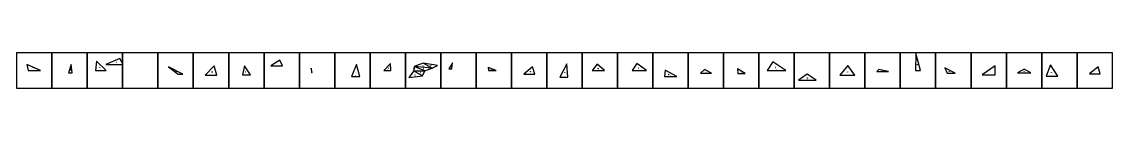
# Model space of a CAD drawing. Header units: millimetres. Extents: x 0 to 121000, y 0 to 607.
# Drawn here: x 90572 to 105914, y 0 to 500 of the extents above; entities that cross this region are included whole.
import ezdxf

# ---------------------------------------------------------------- set-up
doc = ezdxf.new("R2010")
doc.units = ezdxf.units.MM

msp = doc.modelspace()

# ---------------------------------------------------------------- linework, layer by layer
for points in [[(90500, 0), (91000, 0), (91000, 500), (90500, 500), (90500, 0)], [(91000, 0), (91500, 0), (91500, 500), (91000, 500), (91000, 0)], [(91500, 0), (92000, 0), (92000, 500), (91500, 500), (91500, 0)], [(92000, 0), (92500, 0), (92500, 500), (92000, 500), (92000, 0)], [(92500, 0), (93000, 0), (93000, 500), (92500, 500), (92500, 0)], [(93000, 0), (93500, 0), (93500, 500), (93000, 500), (93000, 0)], [(93500, 0), (94000, 0), (94000, 500), (93500, 500), (93500, 0)], [(94000, 0), (94500, 0), (94500, 500), (94000, 500), (94000, 0)], [(94500, 0), (95000, 0), (95000, 500), (94500, 500), (94500, 0)], [(95000, 0), (95500, 0), (95500, 500), (95000, 500), (95000, 0)], [(95500, 0), (96000, 0), (96000, 500), (95500, 500), (95500, 0)], [(96000, 0), (96500, 0), (96500, 500), (96000, 500), (96000, 0)], [(96500, 0), (97000, 0), (97000, 500), (96500, 500), (96500, 0)], [(97000, 0), (97500, 0), (97500, 500), (97000, 500), (97000, 0)], [(97500, 0), (98000, 0), (98000, 500), (97500, 500), (97500, 0)], [(98000, 0), (98500, 0), (98500, 500), (98000, 500), (98000, 0)], [(98500, 0), (99000, 0), (99000, 500), (98500, 500), (98500, 0)], [(99000, 0), (99500, 0), (99500, 500), (99000, 500), (99000, 0)], [(99500, 0), (100000, 0), (100000, 500), (99500, 500), (99500, 0)], [(100000, 0), (100500, 0), (100500, 500), (100000, 500), (100000, 0)], [(100500, 0), (101000, 0), (101000, 500), (100500, 500), (100500, 0)], [(101000, 0), (101500, 0), (101500, 500), (101000, 500), (101000, 0)], [(101500, 0), (102000, 0), (102000, 500), (101500, 500), (101500, 0)], [(102000, 0), (102500, 0), (102500, 500), (102000, 500), (102000, 0)], [(102500, 0), (103000, 0), (103000, 500), (102500, 500), (102500, 0)], [(103000, 0), (103500, 0), (103500, 500), (103000, 500), (103000, 0)], [(103500, 0), (104000, 0), (104000, 500), (103500, 500), (103500, 0)], [(104000, 0), (104500, 0), (104500, 500), (104000, 500), (104000, 0)], [(104500, 0), (105000, 0), (105000, 500), (104500, 500), (104500, 0)], [(105000, 0), (105500, 0), (105500, 500), (105000, 500), (105000, 0)], [(105500, 0), (106000, 0), (106000, 500), (105500, 500), (105500, 0)]]:
    msp.add_lwpolyline(points, close=True)
at = {"color": 1}
for points in [[(103221, 495), (103216, 251)], [(103286, 251), (103221, 495)], [(90837, 251), (90645, 333)], [(90645, 333), (90664, 251)], [(91272, 336), (91233, 219)], [(91288, 219), (91272, 336)], [(91629, 383), (91616, 251)], [(91765, 251), (91629, 383)], [(91960, 422), (91761, 333)], [(91761, 333), (92009, 333)], [(92009, 333), (91960, 422)], [(93297, 318), (93168, 184)], [(93334, 184), (93297, 318)], [(93725, 315), (93694, 187)], [(93807, 187), (93725, 315)], [(94226, 394), (94098, 317)], [(94098, 317), (94262, 317)], [(94262, 317), (94226, 394)], [(95308, 335), (95238, 167)], [(95354, 167), (95308, 335)], [(95787, 347), (95696, 251)], [(95793, 251), (95787, 347)], [(96123, 308), (96118, 243)], [(96250, 352), (96123, 308)], [(96452, 319), (96250, 352)], [(96376, 284), (96452, 319)], [(96665, 359), (96616, 274)], [(96655, 274), (96665, 359)], [(98285, 346), (98184, 156)], [(98297, 156), (98285, 346)], [(98713, 339), (98642, 251)], [(98816, 251), (98713, 339)], [(99274, 347), (99205, 251)], [(99408, 251), (99274, 347)], [(101199, 373), (101119, 251)], [(101383, 251), (101199, 373)], [(102259, 319), (102146, 183)], [(102356, 183), (102259, 319)], [(104340, 315), (104160, 187)], [(104342, 187), (104340, 315)], [(105124, 332), (105061, 170)], [(105228, 170), (105124, 332)], [(90664, 251), (90837, 251)], [(91233, 219), (91288, 219)], [(91616, 251), (91765, 251)], [(92852, 200), (92650, 302)], [(92650, 302), (92787, 200)], [(92787, 200), (92852, 200)], [(93168, 184), (93334, 184)], [(93694, 187), (93807, 187)], [(94681, 221), (94669, 281)], [(94669, 281), (94673, 221)], [(94673, 221), (94681, 221)], [(95238, 167), (95354, 167)], [(95696, 251), (95793, 251)], [(96118, 243), (96050, 150)], [(96050, 150), (96241, 176)], [(96241, 176), (96273, 243)], [(96273, 243), (96376, 284)], [(96616, 274), (96655, 274)], [(97285, 251), (97172, 292)], [(97172, 292), (97175, 251)], [(97175, 251), (97285, 251)], [(97798, 302), (97673, 200)], [(97673, 200), (97829, 200)], [(97829, 200), (97798, 302)], [(98184, 156), (98297, 156)], [(98642, 251), (98816, 251)], [(99205, 251), (99408, 251)], [(99672, 254), (99664, 166)], [(99664, 166), (99838, 166)], [(99838, 166), (99672, 254)], [(100228, 263), (100175, 213)], [(100175, 213), (100327, 213)], [(100327, 213), (100228, 263)], [(100804, 209), (100698, 272)], [(100698, 272), (100701, 209)], [(100701, 209), (100804, 209)], [(101119, 251), (101383, 251)], [(101684, 200), (101562, 115)], [(101809, 115), (101684, 200)], [(102146, 183), (102356, 183)], [(102698, 266), (102667, 236)], [(102667, 236), (102835, 236)], [(102835, 236), (102698, 266)], [(103216, 251), (103286, 251)], [(103774, 212), (103631, 290)], [(103631, 290), (103662, 212)], [(103662, 212), (103774, 212)], [(104160, 187), (104342, 187)], [(104753, 270), (104656, 216)], [(104656, 216), (104846, 216)], [(104846, 216), (104753, 270)], [(105061, 170), (105228, 170)], [(105799, 300), (105675, 202)], [(105675, 202), (105827, 202)], [(105827, 202), (105799, 300)], [(101562, 115), (101809, 115)]]:
    msp.add_lwpolyline(points, dxfattribs=at)
at = {"color": 250}
for points in [[(91623, 318), (91624, 317), (91623, 317)], [(91624, 316), (91624, 316), (91623, 316)], [(91697, 315), (91697, 315), (91696, 315), (91697, 316), (91697, 315), (91697, 316), (91697, 316)], [(91861, 376), (91861, 376), (91861, 376), (91861, 376), (91861, 376), (91860, 376), (91860, 377), (91861, 377), (91861, 377)], [(91862, 377), (91862, 376), (91862, 377)], [(91884, 334), (91884, 334), (91885, 334), (91885, 334), (91884, 334), (91885, 334), (91885, 333), (91884, 333), (91884, 333)], [(91885, 334), (91885, 334), (91885, 334), (91885, 334), (91885, 334), (91885, 333), (91885, 333)], [(91886, 334), (91886, 334), (91886, 334), (91886, 333)], [(91984, 377), (91983, 377), (91983, 377), (91983, 377), (91984, 377), (91984, 378), (91984, 378), (91984, 377), (91984, 377)], [(91984, 377), (91984, 376), (91985, 377), (91984, 377), (91984, 377), (91984, 376)], [(94162, 354), (94162, 354), (94162, 354), (94162, 354), (94162, 355), (94162, 355), (94161, 355)], [(94162, 354), (94163, 355), (94163, 355), (94162, 355), (94162, 355), (94162, 355)], [(94163, 355), (94164, 355), (94163, 355), (94163, 355), (94163, 355), (94163, 356), (94163, 355)], [(94179, 318), (94179, 318), (94179, 317)], [(94179, 318), (94179, 318), (94180, 318), (94180, 318), (94180, 318), (94180, 318), (94180, 317), (94179, 317), (94179, 318)], [(94181, 318), (94180, 318), (94180, 317), (94181, 317), (94181, 318), (94180, 318)], [(94242, 356), (94243, 356), (94242, 356), (94243, 356)], [(94243, 355), (94242, 355), (94243, 355)], [(94243, 354), (94243, 354), (94243, 354), (94243, 355), (94243, 354), (94244, 354), (94244, 355)], [(96186, 329), (96186, 329), (96187, 328), (96186, 328), (96186, 329), (96186, 329)], [(96188, 329), (96188, 329), (96187, 330)], [(96351, 334), (96351, 334), (96350, 334), (96350, 334), (96351, 334), (96350, 334), (96350, 335), (96351, 335), (96351, 335)], [(96351, 334), (96351, 334), (96351, 334), (96351, 334), (96352, 334), (96352, 335), (96351, 335)], [(96641, 315), (96641, 316), (96641, 316), (96640, 316), (96641, 316), (96641, 316)], [(96642, 317), (96642, 317), (96641, 317)], [(96642, 316), (96642, 316), (96641, 317)], [(96659, 317), (96659, 317), (96659, 318), (96659, 318), (96659, 318), (96659, 318), (96660, 318), (96660, 317), (96660, 317)], [(96659, 317), (96659, 317), (96660, 317), (96660, 317), (96659, 317), (96659, 317)], [(96659, 316), (96659, 316), (96659, 316), (96659, 316), (96659, 316), (96660, 316), (96660, 316)], [(101160, 311), (101160, 312), (101160, 312), (101160, 311), (101159, 312), (101160, 312)], [(101160, 311), (101160, 311), (101159, 312), (101159, 311), (101159, 311), (101160, 311)], [(101160, 312), (101161, 312), (101160, 312)], [(101291, 311), (101291, 310), (101290, 311), (101291, 311), (101291, 311), (101291, 311), (101291, 312)], [(101290, 311), (101290, 311), (101290, 311), (101290, 312), (101290, 312), (101291, 312)], [(103220, 374), (103220, 374), (103219, 374)], [(103220, 373), (103220, 373), (103219, 373), (103219, 373), (103219, 373), (103219, 373)], [(103219, 372), (103219, 373), (103220, 373), (103220, 372), (103219, 372), (103219, 373)], [(103251, 373), (103252, 373), (103252, 373), (103252, 373), (103252, 373), (103253, 373)], [(103252, 372), (103252, 372), (103253, 372)], [(90656, 293), (90655, 293), (90655, 293), (90655, 292), (90655, 292), (90655, 293)], [(90740, 291), (90741, 291), (90741, 291), (90740, 292), (90740, 291), (90741, 291)], [(90741, 291), (90741, 290), (90741, 290), (90741, 291), (90741, 291), (90742, 291), (90741, 291)], [(90749, 252), (90749, 252), (90750, 252), (90750, 252), (90749, 252), (90749, 251), (90750, 251)], [(90751, 252), (90751, 252), (90751, 251)], [(91253, 276), (91254, 276), (91253, 277), (91253, 276), (91252, 276), (91253, 277)], [(91254, 278), (91254, 278), (91254, 277), (91253, 278), (91254, 278), (91253, 278), (91253, 278)], [(91259, 220), (91260, 220), (91260, 219)], [(91261, 220), (91261, 220), (91261, 220), (91261, 220), (91261, 220), (91261, 220), (91261, 219), (91261, 219), (91261, 220)], [(91279, 278), (91279, 278), (91278, 277), (91278, 278), (91279, 278), (91279, 278)], [(91279, 277), (91279, 277), (91278, 277), (91279, 277)], [(91279, 276), (91279, 276), (91279, 276), (91279, 277), (91279, 276), (91279, 277), (91279, 277), (91280, 276), (91279, 276)], [(91689, 252), (91689, 252), (91690, 252), (91690, 252), (91689, 252), (91689, 251), (91690, 251)], [(91691, 252), (91690, 252), (91690, 251), (91691, 251), (91691, 252), (91690, 252)], [(91691, 252), (91691, 252), (91691, 252), (91691, 252), (91691, 252), (91691, 252), (91691, 251), (91691, 251), (91691, 251)], [(92718, 252), (92719, 253), (92718, 252)], [(92719, 252), (92719, 252), (92719, 252), (92719, 252), (92719, 252), (92719, 252), (92719, 251), (92718, 252), (92719, 252)], [(92719, 252), (92720, 252), (92720, 252), (92720, 251), (92719, 251), (92720, 251), (92719, 251), (92719, 251), (92719, 251)], [(92750, 250), (92751, 250), (92750, 250), (92751, 250)], [(92751, 249), (92751, 249), (92751, 249), (92751, 250), (92751, 250), (92752, 250), (92751, 250)], [(92820, 201), (92819, 201), (92819, 201), (92820, 201), (92820, 200), (92819, 200)], [(92820, 201), (92820, 201), (92820, 200)], [(93233, 250), (93233, 249), (93232, 250)], [(93234, 251), (93234, 251), (93234, 250), (93234, 251), (93234, 251), (93233, 251), (93233, 251), (93233, 251), (93234, 251)], [(93233, 250), (93234, 250), (93233, 250), (93233, 250), (93233, 251), (93233, 251), (93233, 251)], [(93250, 185), (93250, 186), (93250, 185)], [(93314, 251), (93314, 251), (93314, 251), (93314, 251), (93315, 251), (93315, 251)], [(93711, 252), (93711, 252), (93711, 251), (93711, 251), (93710, 252), (93710, 251), (93710, 251), (93710, 252), (93710, 252)], [(93710, 251), (93710, 251), (93711, 251), (93710, 251)], [(93710, 250), (93710, 250), (93711, 250), (93710, 250)], [(93750, 188), (93750, 188), (93750, 188), (93750, 188), (93750, 188), (93750, 188), (93750, 188)], [(93751, 188), (93751, 188), (93751, 188)], [(93764, 250), (93764, 251), (93765, 251)], [(93765, 249), (93765, 249), (93765, 250), (93765, 250), (93765, 250), (93765, 250), (93766, 250), (93766, 250), (93766, 250)], [(94672, 252), (94672, 252), (94672, 252), (94672, 252), (94672, 252), (94671, 252), (94671, 252), (94671, 252), (94671, 252)], [(94672, 251), (94672, 252), (94672, 252), (94672, 251), (94671, 251), (94671, 252)], [(94672, 250), (94672, 251), (94671, 251), (94671, 250), (94672, 250), (94672, 251)], [(94674, 251), (94674, 251), (94673, 251), (94674, 251)], [(94674, 250), (94674, 250), (94674, 250)], [(94676, 222), (94676, 223), (94676, 222)], [(94677, 223), (94677, 223), (94677, 223), (94677, 222), (94677, 222), (94677, 222), (94677, 222)], [(94677, 223), (94677, 223), (94678, 223), (94678, 222), (94678, 222), (94678, 222), (94678, 222), (94677, 222), (94677, 222)], [(95274, 250), (95274, 251), (95274, 250), (95273, 250)], [(95275, 251), (95275, 251), (95275, 251), (95274, 251), (95274, 251), (95274, 251), (95274, 251)], [(95295, 168), (95295, 168), (95296, 168), (95296, 168), (95295, 168), (95295, 167), (95296, 167)], [(95296, 168), (95296, 168), (95296, 167)], [(95297, 168), (95296, 168), (95296, 167), (95297, 167), (95297, 168), (95296, 168)], [(95329, 251), (95329, 251), (95330, 251)], [(95330, 250), (95330, 250), (95330, 250), (95330, 250), (95330, 250), (95331, 250), (95331, 250)], [(95743, 298), (95743, 298), (95743, 299)], [(95744, 252), (95744, 252), (95744, 251)], [(95744, 252), (95744, 252), (95745, 252), (95745, 252), (95744, 252), (95744, 251), (95745, 251)], [(95789, 299), (95789, 299), (95789, 300), (95789, 300), (95789, 299), (95790, 299), (95790, 300)], [(95789, 298), (95789, 298), (95789, 298), (95789, 298), (95789, 298), (95789, 298), (95790, 298), (95790, 298), (95790, 298)], [(96085, 197), (96085, 196), (96084, 197)], [(96085, 195), (96085, 196), (96084, 196), (96084, 196), (96084, 196), (96085, 196)], [(96084, 195), (96084, 196), (96085, 195), (96084, 195), (96084, 195), (96084, 196)], [(96122, 276), (96122, 276), (96121, 276)], [(96122, 275), (96122, 275), (96122, 274), (96122, 274), (96121, 275), (96121, 274), (96121, 275), (96121, 275), (96121, 275)], [(96144, 164), (96144, 164), (96145, 163)], [(96146, 164), (96145, 164), (96145, 164), (96146, 164), (96146, 164), (96146, 163)], [(96256, 209), (96255, 209), (96256, 210), (96256, 209), (96256, 209), (96256, 209), (96257, 209)], [(96256, 210), (96256, 210), (96256, 210), (96256, 210), (96256, 210), (96257, 210), (96257, 210), (96257, 209), (96256, 209)], [(96323, 264), (96323, 264), (96324, 265), (96324, 264), (96323, 264), (96323, 263), (96324, 264)], [(96324, 264), (96324, 265), (96324, 265), (96324, 264), (96324, 264), (96325, 264), (96325, 264), (96324, 264), (96324, 264)], [(96325, 264), (96325, 265), (96325, 264)], [(96413, 302), (96413, 303), (96414, 303), (96414, 302), (96414, 302), (96414, 302), (96414, 302), (96414, 302), (96414, 302)], [(96413, 302), (96413, 302), (96413, 302), (96413, 302), (96413, 302), (96413, 302), (96413, 302), (96413, 301), (96413, 302)], [(96634, 276), (96634, 276), (96635, 276), (96635, 275), (96634, 275), (96634, 275), (96635, 275)], [(96635, 276), (96635, 276), (96636, 276), (96636, 276), (96635, 275), (96636, 275), (96636, 275), (96635, 275), (96635, 275)], [(96636, 276), (96636, 276), (96636, 276), (96636, 276), (96636, 275), (96636, 275), (96636, 275), (96636, 275), (96636, 275)], [(97174, 273), (97175, 272), (97174, 272)], [(97174, 272), (97175, 271), (97174, 271)], [(97175, 271), (97175, 271), (97174, 271), (97174, 271), (97174, 271), (97174, 271)], [(97229, 252), (97230, 252), (97229, 251)], [(97230, 252), (97230, 252), (97230, 251), (97230, 251), (97230, 252), (97230, 252)], [(97736, 250), (97736, 250), (97735, 251)], [(97737, 250), (97736, 250), (97736, 251)], [(97750, 201), (97750, 201), (97751, 201), (97751, 201), (97750, 201), (97750, 200), (97751, 200)], [(97812, 251), (97812, 251), (97812, 251), (97812, 251), (97812, 251), (97812, 252), (97813, 252), (97813, 251), (97813, 251)], [(97812, 250), (97812, 251), (97813, 250)], [(97813, 250), (97812, 250), (97813, 250)], [(98236, 251), (98236, 250), (98235, 251)], [(98236, 250), (98236, 250), (98235, 250), (98235, 250), (98235, 250), (98235, 251)], [(98240, 157), (98240, 158), (98240, 157)], [(98241, 158), (98240, 158), (98240, 157), (98241, 157), (98241, 157), (98240, 157)], [(98242, 157), (98241, 157), (98241, 158), (98241, 157)], [(98290, 251), (98290, 251), (98290, 252), (98290, 252), (98290, 251), (98291, 251), (98290, 252)], [(98290, 251), (98290, 251), (98290, 251), (98290, 251), (98291, 251), (98291, 251)], [(98290, 250), (98290, 250), (98290, 250), (98290, 250), (98290, 250), (98291, 250), (98291, 250)], [(98679, 294), (98679, 295), (98678, 295), (98678, 295), (98678, 294), (98679, 295)], [(98678, 294), (98679, 294), (98678, 293), (98678, 294), (98678, 294), (98678, 294), (98678, 294)], [(98679, 295), (98680, 295), (98679, 294), (98679, 295), (98679, 295), (98679, 295), (98679, 295)], [(98728, 252), (98728, 252), (98729, 252), (98729, 252), (98728, 252), (98728, 251), (98729, 251)], [(98729, 252), (98729, 252), (98729, 252), (98729, 251)], [(98764, 294), (98763, 294), (98764, 295)], [(98765, 293), (98764, 293), (98764, 293), (98764, 294), (98765, 293), (98765, 294), (98765, 294)], [(99241, 298), (99241, 298), (99241, 299), (99241, 298), (99240, 299), (99240, 299)], [(99240, 298), (99240, 298), (99241, 298), (99241, 297), (99240, 298), (99240, 298)], [(99241, 299), (99241, 299), (99241, 299)], [(99306, 252), (99306, 252), (99306, 251)], [(99307, 252), (99308, 252), (99307, 251)], [(99340, 299), (99340, 298), (99340, 298), (99340, 299)], [(99342, 297), (99341, 297), (99342, 298)], [(99669, 210), (99669, 210), (99669, 210), (99669, 210), (99669, 210), (99669, 210), (99668, 210), (99669, 210), (99669, 210)], [(99669, 209), (99669, 209), (99669, 209), (99669, 209), (99669, 209), (99669, 209), (99668, 209), (99668, 209), (99669, 209)], [(99669, 211), (99670, 211), (99670, 210), (99669, 210), (99669, 211), (99669, 211), (99669, 210)], [(99750, 167), (99750, 167), (99750, 167), (99750, 167), (99750, 167), (99750, 166), (99750, 166)], [(99751, 167), (99751, 167), (99751, 166)], [(99755, 208), (99755, 208), (99755, 209), (99755, 209), (99755, 209), (99755, 209), (99755, 209), (99756, 209), (99755, 209)], [(100202, 237), (100202, 237), (100202, 237), (100201, 237)], [(100203, 238), (100203, 237), (100202, 237), (100202, 237), (100202, 238), (100202, 238), (100202, 238), (100202, 238), (100202, 238)], [(100250, 215), (100250, 215), (100250, 215), (100250, 214), (100250, 214), (100250, 214), (100250, 214)], [(100251, 215), (100251, 215), (100251, 215), (100251, 214), (100251, 214), (100251, 214), (100251, 214)], [(100251, 215), (100252, 215), (100251, 214)], [(100277, 237), (100277, 237), (100276, 237), (100276, 237), (100277, 237), (100277, 238), (100277, 238), (100277, 238), (100277, 238)], [(100278, 237), (100277, 237), (100277, 238)], [(100278, 236), (100278, 236), (100278, 236), (100278, 237), (100278, 237), (100278, 237), (100278, 237), (100278, 237), (100278, 237)], [(100701, 241), (100701, 241), (100701, 241), (100700, 241)], [(100751, 239), (100751, 239), (100750, 239), (100750, 239), (100751, 239), (100750, 240), (100751, 240), (100751, 240), (100751, 240)], [(100750, 239), (100750, 239), (100750, 240), (100750, 240), (100750, 240), (100750, 240), (100750, 240)], [(100751, 239), (100751, 239), (100751, 240)], [(100751, 211), (100751, 211), (100752, 211), (100752, 210), (100752, 210), (100752, 210), (100752, 210), (100751, 210), (100751, 210)], [(100752, 211), (100753, 211), (100752, 210)], [(100753, 210), (100753, 211), (100753, 211), (100753, 210), (100753, 210), (100753, 210), (100753, 210)], [(101250, 252), (101250, 252), (101250, 251)], [(101251, 252), (101251, 252), (101251, 251)], [(101624, 156), (101624, 156), (101624, 156), (101623, 156), (101624, 157), (101624, 157), (101623, 157)], [(101623, 156), (101624, 156), (101623, 156), (101623, 156), (101623, 156), (101623, 157), (101623, 156)], [(101625, 157), (101625, 157), (101624, 156), (101624, 157), (101624, 157), (101624, 158), (101624, 157)], [(101745, 157), (101746, 157), (101745, 156), (101746, 157)], [(101747, 156), (101747, 155), (101746, 156), (101746, 156), (101747, 156), (101747, 156), (101747, 157)], [(101746, 156), (101746, 156), (101746, 156), (101746, 156), (101746, 156), (101746, 157), (101746, 157), (101747, 157), (101746, 157)], [(102204, 250), (102204, 250), (102204, 251), (102203, 250), (102203, 251), (102203, 251)], [(102204, 251), (102205, 251), (102204, 250), (102204, 251), (102204, 251), (102204, 251), (102204, 251), (102204, 251), (102204, 251)], [(102250, 184), (102250, 185), (102250, 184)], [(102251, 185), (102251, 185), (102251, 184)], [(102251, 184), (102252, 185), (102252, 184)], [(102307, 250), (102306, 250), (102307, 251)], [(102306, 250), (102306, 251), (102307, 251)], [(102307, 249), (102307, 249), (102307, 250), (102307, 250), (102308, 250), (102308, 250), (102308, 250)], [(102684, 251), (102684, 251), (102684, 250), (102684, 251), (102684, 251), (102684, 251), (102683, 251)], [(102683, 250), (102684, 250), (102684, 250), (102683, 251)], [(102751, 238), (102750, 238), (102750, 238), (102751, 238), (102751, 237), (102750, 237)], [(102751, 238), (102751, 238), (102751, 237)], [(102766, 250), (102766, 250), (102766, 251)], [(102767, 250), (102767, 249), (102766, 250), (102766, 250), (102767, 250), (102766, 250), (102767, 250), (102767, 250), (102767, 250)], [(102768, 250), (102768, 249), (102767, 249), (102767, 250), (102768, 250), (102768, 250), (102767, 250)], [(103250, 252), (103250, 252), (103250, 251)], [(103251, 252), (103251, 252), (103251, 252), (103251, 252), (103251, 252), (103251, 251), (103251, 251)], [(103251, 252), (103251, 252), (103252, 252), (103252, 252), (103251, 252), (103251, 251), (103252, 251)], [(103647, 252), (103648, 252), (103647, 252)], [(103648, 251), (103647, 251), (103647, 251), (103647, 251), (103647, 251), (103647, 251)], [(103701, 250), (103702, 250), (103702, 250), (103702, 251), (103702, 250), (103702, 250)], [(103701, 250), (103701, 250), (103701, 250), (103701, 250), (103701, 250), (103701, 251), (103701, 251), (103702, 251), (103702, 251)], [(103703, 250), (103702, 249), (103703, 250)], [(103717, 213), (103717, 213), (103717, 212)], [(103718, 213), (103718, 213), (103718, 213), (103718, 213), (103718, 212), (103718, 212)], [(104251, 250), (104251, 250), (104251, 251), (104251, 250), (104250, 251), (104251, 251)], [(104250, 250), (104251, 250), (104251, 250), (104250, 249), (104250, 250), (104250, 251)], [(104251, 189), (104251, 188), (104251, 188), (104251, 188), (104251, 188), (104251, 188)], [(104340, 251), (104340, 250), (104339, 250), (104339, 251), (104340, 251), (104340, 250)], [(104340, 251), (104340, 251), (104339, 251), (104340, 251)], [(104704, 242), (104704, 242), (104705, 242), (104704, 242), (104704, 242), (104704, 243)], [(104706, 243), (104706, 242), (104705, 242), (104705, 243), (104706, 243), (104705, 243), (104705, 243)], [(104750, 217), (104750, 218), (104750, 217)], [(104751, 218), (104751, 218), (104751, 217), (104751, 217), (104751, 217), (104751, 217)], [(104799, 243), (104798, 242), (104798, 243)], [(104800, 242), (104799, 242), (104800, 242)], [(105094, 251), (105094, 251), (105093, 251)], [(105093, 251), (105093, 250), (105093, 250)], [(105145, 172), (105144, 171), (105144, 171), (105145, 171), (105145, 171), (105144, 171)], [(105174, 250), (105175, 250), (105175, 250), (105175, 251), (105175, 251), (105175, 250)], [(105175, 249), (105175, 249), (105175, 250), (105175, 250), (105175, 250), (105175, 250), (105176, 250), (105176, 250), (105176, 250)], [(105737, 250), (105738, 250), (105738, 250), (105737, 250), (105737, 250), (105737, 251)], [(105751, 203), (105750, 203), (105750, 203), (105751, 203), (105751, 202), (105750, 202)], [(105811, 251), (105812, 251), (105812, 251), (105812, 252), (105812, 252), (105812, 251)], [(105812, 250), (105812, 250), (105812, 250), (105812, 250), (105812, 250), (105813, 250), (105813, 250)], [(101684, 116), (101685, 116), (101685, 115)], [(101686, 116), (101685, 116), (101686, 116), (101686, 115)], [(101686, 116), (101686, 116), (101686, 115)]]:
    msp.add_lwpolyline(points, dxfattribs=at)
for points in [[(91623, 317), (91624, 317), (91624, 317), (91623, 317), (91623, 317)], [(91696, 317), (91696, 316), (91695, 316), (91696, 317), (91696, 317)], [(91696, 316), (91696, 316), (91696, 316), (91696, 316), (91696, 316), (91696, 316), (91696, 316), (91697, 317), (91697, 316), (91697, 316), (91696, 316)], [(91861, 377), (91862, 376), (91861, 376), (91861, 377), (91861, 377)], [(96187, 329), (96187, 329), (96187, 329), (96187, 328), (96187, 329), (96187, 329), (96187, 329), (96187, 329), (96187, 330), (96187, 329), (96187, 329)], [(90655, 292), (90656, 292), (90656, 292), (90655, 292), (90655, 292)], [(90750, 252), (90750, 252), (90750, 252), (90751, 252), (90751, 252), (90750, 252), (90751, 252), (90751, 251), (90750, 251), (90750, 252), (90750, 252)], [(91253, 277), (91254, 277), (91254, 277), (91253, 277), (91253, 277)], [(91260, 220), (91260, 220), (91260, 220), (91260, 220), (91260, 220), (91260, 220), (91260, 220), (91260, 219), (91260, 219), (91260, 220), (91260, 220)], [(92750, 251), (92750, 250), (92750, 250), (92750, 251), (92750, 251)], [(93251, 185), (93251, 186), (93251, 186), (93251, 185), (93251, 185)], [(93251, 185), (93251, 186), (93252, 186), (93252, 185), (93251, 185)], [(93314, 250), (93314, 250), (93314, 250), (93314, 250), (93314, 250), (93314, 250), (93315, 250), (93315, 251), (93315, 250), (93315, 250), (93314, 250)], [(93750, 188), (93750, 188), (93750, 188), (93751, 188), (93751, 188), (93750, 188), (93751, 188), (93751, 188), (93750, 188), (93750, 188), (93750, 188)], [(93765, 250), (93765, 250), (93765, 250), (93765, 250), (93765, 250), (93765, 250), (93765, 251), (93765, 251), (93766, 250), (93765, 250), (93765, 250)], [(94674, 251), (94673, 251), (94673, 252), (94674, 252), (94674, 251)], [(95330, 251), (95330, 250), (95330, 250), (95329, 251), (95330, 251), (95330, 251), (95330, 251), (95330, 251), (95331, 250), (95330, 250), (95330, 251)], [(95742, 298), (95743, 298), (95742, 297), (95742, 298), (95742, 298)], [(95789, 299), (95789, 298), (95789, 298), (95789, 299), (95789, 299), (95789, 299), (95789, 299), (95790, 299), (95790, 298), (95789, 298), (95789, 299)], [(96121, 276), (96122, 276), (96122, 275), (96121, 275), (96121, 276)], [(96145, 164), (96145, 164), (96145, 164), (96145, 164), (96145, 164), (96145, 164), (96145, 164), (96145, 163), (96145, 163), (96145, 164), (96145, 164)], [(96414, 302), (96414, 303), (96414, 303), (96415, 302), (96414, 302)], [(97228, 270), (97229, 270), (97228, 270), (97228, 270), (97228, 270), (97228, 270), (97228, 271), (97228, 271), (97229, 271), (97229, 270), (97228, 270)], [(97751, 201), (97751, 201), (97751, 201), (97751, 201), (97751, 201), (97751, 201), (97751, 201), (97751, 200), (97751, 200), (97751, 201), (97751, 201)], [(98730, 252), (98730, 252), (98730, 252), (98730, 252), (98730, 252), (98730, 252), (98730, 252), (98730, 251), (98730, 251), (98730, 252), (98730, 252)], [(98764, 295), (98763, 294), (98763, 294), (98764, 295), (98764, 295)], [(99306, 251), (99306, 252), (99307, 252), (99307, 251), (99306, 251)], [(99341, 298), (99341, 298), (99340, 298), (99341, 299), (99341, 298)], [(99751, 166), (99751, 167), (99752, 167), (99752, 166), (99751, 166)], [(100701, 240), (100701, 240), (100701, 240), (100701, 240), (100701, 240), (100701, 240), (100701, 240), (100700, 240), (100700, 240), (100701, 240), (100701, 240)], [(101251, 251), (101251, 252), (101252, 252), (101252, 251), (101251, 251)], [(102203, 250), (102203, 250), (102204, 250), (102203, 249), (102203, 250), (102203, 250), (102203, 250), (102203, 250), (102203, 250), (102203, 250), (102203, 250)], [(102683, 250), (102683, 250), (102683, 249), (102682, 250), (102683, 250)], [(103718, 212), (103718, 213), (103719, 213), (103719, 212), (103718, 212)], [(104705, 242), (104705, 242), (104705, 242), (104705, 242), (104705, 242), (104705, 242), (104705, 242), (104704, 243), (104705, 243), (104705, 243), (104705, 242)], [(104751, 217), (104751, 218), (104752, 218), (104752, 217), (104751, 217)], [(104799, 242), (104799, 242), (104799, 242), (104799, 242), (104799, 242), (104799, 242), (104799, 242), (104799, 243), (104799, 243), (104799, 242), (104799, 242)], [(105144, 172), (105143, 172), (105143, 172), (105144, 172), (105144, 172), (105144, 172), (105144, 171), (105144, 171), (105143, 171), (105143, 171), (105144, 172)], [(105174, 251), (105174, 251), (105174, 251), (105174, 251), (105174, 251), (105174, 251), (105174, 251), (105175, 251), (105175, 251), (105175, 251), (105174, 251)], [(105738, 250), (105738, 250), (105738, 250), (105738, 250), (105738, 250), (105738, 250), (105738, 250), (105737, 251), (105738, 251), (105738, 251), (105738, 250)], [(105751, 203), (105751, 203), (105751, 203), (105751, 203), (105751, 203), (105751, 203), (105751, 203), (105751, 202), (105751, 202), (105751, 203), (105751, 203)], [(105813, 250), (105812, 250), (105812, 251), (105813, 251), (105813, 250)]]:
    msp.add_lwpolyline(points, close=True, dxfattribs=at)
at = {"color": 5}
for points in [[(91908, 363), (91908, 363), (91909, 363), (91909, 363), (91908, 363), (91908, 362), (91909, 362)], [(91910, 363), (91910, 363), (91910, 363), (91910, 363), (91910, 362), (91910, 362)], [(91912, 363), (91911, 363), (91911, 363), (91911, 362)], [(94193, 343), (94193, 344), (94194, 344), (94194, 343), (94193, 343), (94193, 342), (94194, 342)], [(94195, 344), (94195, 343), (94195, 342), (94195, 342), (94195, 343), (94195, 343)], [(94196, 343), (94196, 344), (94197, 344), (94197, 343), (94196, 343), (94197, 342), (94197, 342), (94196, 342), (94196, 342)], [(96248, 315), (96248, 315), (96249, 315), (96249, 315), (96248, 315), (96248, 314), (96249, 314)], [(96251, 315), (96250, 315), (96250, 315), (96251, 315), (96251, 314), (96250, 314)], [(96358, 319), (96358, 319), (96358, 319), (96358, 318), (96358, 318), (96358, 318), (96358, 317), (96358, 317), (96358, 318)], [(96360, 318), (96359, 318), (96359, 319), (96360, 319), (96360, 317), (96359, 317)], [(96360, 319), (96360, 319), (96361, 319), (96361, 318), (96360, 318), (96360, 317), (96361, 317)], [(103239, 333), (103239, 333), (103240, 333), (103240, 333), (103239, 332), (103240, 332), (103240, 332), (103239, 332), (103239, 332)], [(90714, 279), (90714, 279), (90714, 279), (90714, 278), (90714, 278), (90714, 277), (90714, 277)], [(90716, 278), (90715, 278), (90715, 279), (90715, 277)], [(91262, 258), (91262, 259), (91263, 259), (91263, 258), (91262, 258), (91262, 257), (91263, 257)], [(91264, 258), (91264, 258), (91264, 259), (91264, 257)], [(91266, 258), (91265, 258), (91265, 259), (91266, 259), (91266, 257), (91265, 257)], [(91668, 295), (91668, 296), (91669, 296), (91669, 295), (91668, 295), (91668, 294), (91669, 294)], [(91670, 296), (91669, 296), (91669, 295), (91670, 295), (91670, 294), (91669, 294)], [(91671, 295), (91671, 296), (91671, 296), (91671, 295), (91671, 295), (91671, 294), (91671, 294)], [(92761, 234), (92761, 235), (92762, 235), (92762, 234), (92761, 234), (92761, 233), (92762, 233)], [(92763, 235), (92762, 235), (92762, 234), (92763, 234), (92763, 233), (92762, 233)], [(93264, 229), (93264, 230), (93265, 230), (93265, 229), (93264, 229), (93264, 228), (93265, 228)], [(93266, 230), (93266, 229), (93266, 228), (93266, 228), (93266, 229), (93266, 229)], [(93740, 230), (93740, 231), (93741, 231), (93741, 230), (93740, 230), (93740, 229), (93741, 229)], [(93742, 231), (93741, 230), (93741, 229), (93742, 229), (93742, 230), (93741, 230)], [(93743, 230), (93743, 231), (93743, 231), (93743, 230), (93743, 230), (93743, 229), (93743, 229)], [(94672, 242), (94672, 242), (94673, 242), (94673, 241), (94672, 241), (94672, 240), (94673, 240)], [(94674, 242), (94674, 241), (94674, 240), (94674, 240), (94674, 241), (94674, 241)], [(94676, 242), (94675, 242), (94675, 241), (94676, 241), (94676, 240), (94675, 240)], [(95298, 223), (95298, 224), (95299, 224), (95299, 223), (95298, 223), (95298, 222), (95299, 222)], [(95299, 224), (95300, 224), (95299, 222)], [(95757, 283), (95757, 284), (95758, 284), (95758, 283), (95757, 283), (95757, 282), (95758, 282)], [(95758, 284), (95759, 284), (95758, 282)], [(95759, 283), (95760, 284), (95760, 282)], [(96134, 190), (96134, 190), (96135, 190), (96135, 190), (96135, 190), (96135, 189), (96135, 189), (96134, 189), (96134, 189)], [(96137, 190), (96137, 190), (96137, 189), (96137, 189), (96137, 190), (96137, 190)], [(96170, 265), (96170, 265), (96170, 265), (96170, 265), (96170, 265), (96170, 264), (96170, 264)], [(96171, 265), (96172, 265), (96171, 264)], [(96172, 265), (96172, 265), (96173, 265), (96173, 265), (96172, 265), (96173, 264), (96173, 264), (96172, 264), (96172, 264)], [(96209, 221), (96209, 221), (96210, 221), (96210, 221), (96209, 220), (96210, 220), (96210, 220), (96209, 220), (96209, 220)], [(96211, 221), (96210, 221), (96210, 220), (96211, 220), (96211, 220), (96210, 220)], [(96212, 220), (96211, 220), (96211, 221), (96212, 221), (96212, 220), (96211, 220)], [(96256, 279), (96256, 279), (96257, 279), (96257, 279), (96256, 278), (96257, 278), (96257, 277), (96256, 277), (96256, 278)], [(96258, 278), (96257, 278), (96257, 279), (96258, 279), (96258, 277), (96257, 277)], [(96259, 278), (96258, 278), (96258, 279), (96259, 279), (96259, 277), (96258, 277)], [(96644, 303), (96644, 304), (96644, 304), (96644, 303), (96644, 303), (96644, 302), (96644, 302)], [(96645, 304), (96646, 304), (96645, 302)], [(96647, 303), (96646, 303), (96647, 304), (96647, 302)], [(97209, 265), (97209, 265), (97210, 265), (97210, 265), (97209, 265), (97209, 264), (97210, 264)], [(97210, 265), (97211, 265), (97210, 264)], [(97212, 265), (97211, 265), (97211, 265), (97212, 265), (97212, 264), (97211, 264)], [(97765, 234), (97765, 235), (97766, 235), (97766, 234), (97765, 234), (97765, 233), (97766, 233)], [(97766, 235), (97767, 235), (97766, 233)], [(98254, 220), (98254, 220), (98254, 220), (98254, 219), (98254, 219), (98254, 219), (98254, 219)], [(98722, 281), (98722, 281), (98723, 281), (98723, 280), (98722, 280), (98722, 279), (98723, 279)], [(98724, 280), (98725, 281), (98725, 279)], [(99294, 283), (99294, 284), (99295, 284), (99295, 283), (99294, 283), (99294, 282), (99295, 282)], [(99297, 283), (99297, 284), (99297, 284), (99297, 283), (99297, 283), (99297, 282), (99297, 282)], [(99723, 196), (99723, 196), (99724, 196), (99724, 195), (99723, 195), (99723, 194), (99724, 194)], [(99725, 196), (99726, 196), (99725, 194)], [(100242, 230), (100242, 231), (100242, 231), (100242, 230), (100242, 230), (100242, 229), (100242, 229)], [(100245, 230), (100244, 230), (100244, 231), (100245, 231), (100245, 229), (100244, 229)], [(100733, 230), (100733, 231), (100733, 231), (100733, 230), (100733, 230), (100733, 229), (100733, 229)], [(100735, 230), (100734, 230), (100734, 231), (100735, 231), (100735, 229), (100734, 229)], [(100735, 230), (100735, 231), (100736, 231), (100736, 230), (100735, 230), (100735, 229), (100736, 229)], [(101232, 292), (101232, 292), (101233, 292), (101233, 292), (101232, 292), (101232, 291), (101233, 291)], [(101234, 292), (101233, 292), (101233, 292), (101234, 292), (101234, 291), (101233, 291)], [(101235, 292), (101234, 292), (101235, 292), (101235, 291)], [(102252, 229), (102252, 229), (102253, 229), (102253, 229), (102252, 228), (102253, 228), (102253, 228), (102252, 228), (102252, 228)], [(102254, 229), (102254, 229), (102255, 229), (102255, 228), (102254, 228), (102254, 228), (102255, 228)], [(102732, 247), (102732, 247), (102732, 247), (102732, 247), (102732, 246), (102732, 246), (102732, 245), (102732, 245), (102732, 246)], [(102735, 247), (102734, 247), (102734, 246), (102735, 246), (102735, 245), (102734, 245)], [(103687, 239), (103687, 239), (103688, 239), (103688, 238), (103687, 238), (103688, 238), (103688, 237), (103687, 237), (103687, 238)], [(103688, 238), (103689, 239), (103689, 237)], [(104279, 230), (104279, 231), (104280, 231), (104280, 230), (104279, 230), (104280, 229), (104280, 229), (104279, 229), (104279, 229)], [(104280, 230), (104281, 231), (104281, 229)], [(104281, 230), (104282, 231), (104282, 229)], [(104750, 235), (104750, 235), (104751, 235), (104751, 235), (104750, 234), (104751, 234), (104751, 233), (104750, 233), (104750, 234)], [(104751, 234), (104752, 235), (104752, 233)], [(104752, 235), (104752, 235), (104753, 235), (104753, 235), (104753, 234), (104753, 234), (104753, 233), (104752, 233), (104752, 234)], [(105136, 225), (105136, 225), (105136, 225), (105136, 225), (105136, 224), (105136, 224), (105136, 223), (105136, 223), (105136, 224)], [(105137, 224), (105138, 225), (105138, 223)], [(105139, 224), (105138, 224), (105139, 225), (105139, 223)], [(105765, 235), (105765, 235), (105766, 235), (105766, 235), (105766, 235), (105766, 234), (105766, 234), (105765, 234), (105765, 234)], [(105766, 235), (105767, 235), (105767, 234)], [(105768, 235), (105768, 235), (105768, 235), (105768, 235), (105768, 234), (105768, 234)], [(101683, 144), (101683, 144), (101684, 144), (101684, 143), (101683, 143), (101683, 142), (101684, 142)], [(101685, 143), (101684, 143), (101684, 144), (101685, 144), (101685, 142), (101684, 142)], [(101686, 144), (101686, 144), (101686, 143), (101686, 143), (101686, 142), (101686, 142)]]:
    msp.add_lwpolyline(points, dxfattribs=at)
at = {"color": 14}
for points in [[(96273, 243), (96123, 308)], [(96376, 284), (96123, 308)], [(96376, 284), (96250, 352)], [(96118, 243), (96273, 243)], [(96118, 243), (96241, 176)]]:
    msp.add_lwpolyline(points, dxfattribs=at)
at = {"color": 5}
for points in [[(96249, 315), (96249, 315), (96249, 315), (96250, 315), (96250, 315), (96249, 315), (96250, 315), (96250, 314), (96249, 314), (96249, 315), (96249, 315)], [(103240, 332), (103240, 333), (103241, 333), (103241, 332), (103240, 332)], [(103242, 332), (103242, 333), (103242, 333), (103242, 333), (103242, 333), (103242, 332), (103242, 332), (103242, 332), (103241, 332), (103241, 332), (103242, 332)], [(90716, 278), (90716, 279), (90716, 279), (90717, 279), (90717, 279), (90716, 278), (90717, 278), (90717, 277), (90716, 277), (90716, 278), (90716, 278)], [(92764, 234), (92764, 234), (92764, 235), (92764, 235), (92764, 234), (92764, 234), (92764, 234), (92764, 233), (92764, 233), (92764, 234), (92764, 234)], [(93267, 228), (93267, 230), (93268, 230), (93268, 228), (93267, 228)], [(95301, 222), (95301, 224), (95301, 224), (95301, 222), (95301, 222)], [(96136, 190), (96136, 190), (96136, 190), (96136, 190), (96136, 190), (96136, 190), (96136, 189), (96136, 189), (96135, 189), (96135, 189), (96136, 190)], [(97768, 234), (97767, 234), (97767, 235), (97768, 235), (97768, 234), (97768, 234), (97768, 234), (97768, 233), (97767, 233), (97767, 234), (97768, 234)], [(98255, 220), (98255, 220), (98255, 220), (98256, 220), (98256, 220), (98255, 220), (98256, 219), (98256, 219), (98255, 219), (98255, 219), (98255, 220)], [(98256, 219), (98256, 220), (98257, 220), (98257, 219), (98256, 219)], [(98724, 280), (98723, 281), (98723, 281), (98724, 281), (98724, 281), (98724, 280), (98724, 280), (98724, 279), (98723, 279), (98723, 280), (98724, 280)], [(99296, 283), (99295, 283), (99295, 284), (99296, 284), (99296, 283), (99296, 283), (99296, 283), (99296, 282), (99295, 282), (99295, 283), (99296, 283)], [(99725, 195), (99724, 196), (99724, 196), (99725, 196), (99725, 196), (99725, 195), (99725, 195), (99725, 194), (99724, 194), (99724, 195), (99725, 195)], [(100243, 230), (100243, 230), (100243, 231), (100243, 231), (100243, 230), (100243, 230), (100244, 230), (100244, 229), (100243, 229), (100243, 230), (100243, 230)], [(102253, 228), (102253, 229), (102254, 229), (102254, 228), (102253, 228)], [(102733, 245), (102733, 247), (102734, 247), (102734, 245), (102733, 245)], [(103689, 237), (103689, 239), (103690, 239), (103690, 237), (103689, 237)]]:
    msp.add_lwpolyline(points, close=True, dxfattribs=at)

doc.saveas('drawing.dxf')
